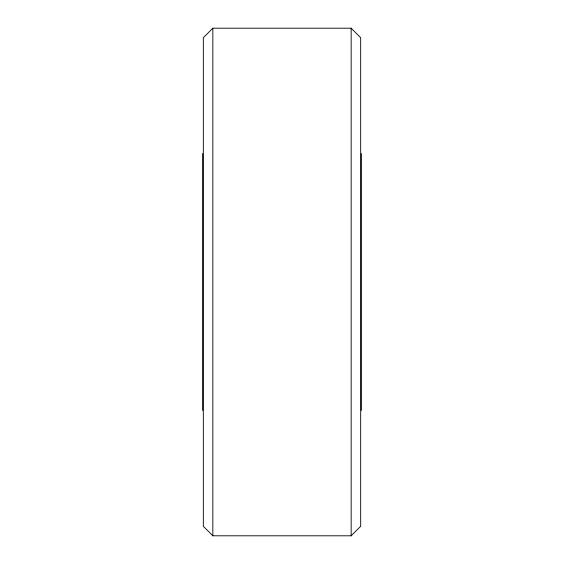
<?xml version="1.0" encoding="UTF-8"?>
<svg xmlns="http://www.w3.org/2000/svg" width="564" height="564" viewBox="0 0 564 564"><rect width="100%" height="100%" fill="white"/><g stroke="black" fill="none" stroke-linecap="round" stroke-linejoin="round"><path stroke-width="0.85" d="M212.839 28.2L203.322 37.718L203.322 526.282L212.839 535.8L351.161 535.8L360.678 526.282L360.678 37.718L351.161 28.2L212.839 28.2L212.839 535.8M361.312 153.514L361.312 410.486M351.161 28.2L351.161 535.8M202.688 153.514L202.688 410.486"/></g></svg>
